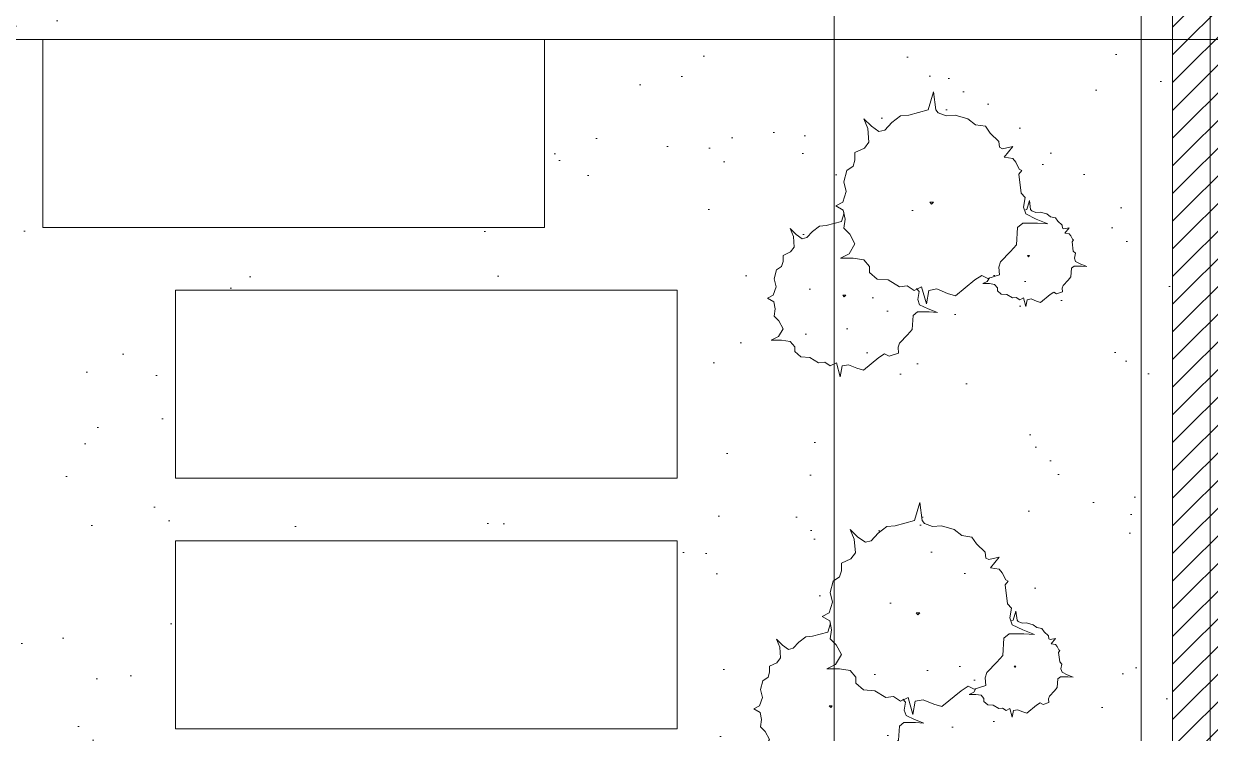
# Model space of a CAD drawing. Header units: millimetres. Extents: x 0 to 71617, y -15450 to 30894.
# Drawn here: x 34614 to 36507, y 19539 to 20672 of the extents above; entities that cross this region are included whole.
import ezdxf

# ---------------------------------------------------------------- set-up
doc = ezdxf.new("R2010")
doc.units = ezdxf.units.MM
doc.linetypes.add('CENTER2', pattern=[1.125, 0.75, -0.125, 0.125, -0.125])
doc.linetypes.add('HIDDEN', pattern=[0.375, 0.25, -0.125])
for name, color, linetype, lineweight in [('A-elevation 0.1(8)', 251, 'Continuous', 9), ('axis', 40, 'CENTER2', 5), ('DIM2', 4, 'Continuous', 5), ('Hatch', 8, 'Continuous', 5), ('LINE-DETAIL-SAKURA', 2, 'Continuous', 30), ('tree', 251, 'Continuous', 0), ('Wall Brick', 5, 'Continuous', 15)]:
    doc.layers.add(name, color=color, linetype=linetype, lineweight=lineweight)
doc.layers.add('WINDOW-PLAN-PANEL', color=15, linetype='Continuous')
pattern_1 = [(45, (-2110, -10510), (-22.097087, 22.097087), [])]

# ---------------------------------------------------------------- blocks, each defined once
blk = doc.blocks.new('GRIDLINE-GF')
at = {"layer": 'axis'}
blk.add_line((48410, 3500, 0), (-4020, 3500, 7.6), dxfattribs=at)
blk = doc.blocks.new('2D WALL G.F')
at = {"layer": 'Hatch'}
h = blk.add_hatch(dxfattribs=at)
h.set_pattern_fill('LINE', color=256, scale=250, angle=45, style=0)
h.set_pattern_definition(pattern_1)
h.paths.add_polyline_path([(15940, -110), (16060, -110), (16060, -4590), (15940, -4590)])
h.paths.add_polyline_path([(15940, -5410), (16060, -5410), (16060, -10290), (15940, -10290)])
h = blk.add_hatch(dxfattribs=at)
h.set_pattern_fill('LINE', color=256, scale=250, angle=45, style=0)
h.set_pattern_definition(pattern_1)
h.paths.add_polyline_path([(16060, -110), (15940, -110), (15940, -4590), (16060, -4590)])
h.paths.add_polyline_path([(16060, -5410), (15940, -5410), (15940, -10290), (16060, -10290)])
at = {"layer": 'Hatch', "color": 3, "linetype": 'HIDDEN', "elevation": 7.9}
blk.add_lwpolyline([(16000, -10500), (8000, -10500), (8000, 5500), (16000, 5500)], close=True, dxfattribs=at)
at = {"layer": 'Wall Brick'}
for points in [[(15940, -110), (16060, -110), (16060, -4590), (15940, -4590)], [(16060, -110), (15940, -110), (15940, -4590), (16060, -4590)]]:
    blk.add_lwpolyline(points, close=True, dxfattribs=at)
blk = doc.blocks.new('trees top 024')
at = {"color": 0}
for p, q in [((-1.515, 2.858), (-1.577, 2.629)), ((-1.484, 2.679), (-1.515, 2.858)), ((-1.872, 2.629), (-2.019, 2.54)), ((-1.771, 2.619), (-1.872, 2.629)), ((-1.678, 2.679), (-1.771, 2.619)), ((-1.577, 2.629), (-1.678, 2.679)), ((-1.376, 2.659), (-1.484, 2.679)), ((-1.236, 2.719), (-1.376, 2.659)), ((-1.128, 2.748), (-1.236, 2.719)), ((-0.872, 2.54), (-1.128, 2.748)), ((-2.267, 2.361), (-2.345, 2.272)), ((-2.166, 2.53), (-2.267, 2.44)), ((-2.267, 2.44), (-2.267, 2.361)), ((-2.019, 2.54), (-2.166, 2.53)), ((-0.779, 2.48), (-0.872, 2.54)), ((-0.701, 2.52), (-0.779, 2.48)), ((-0.546, 2.47), (-0.701, 2.52)), ((-0.554, 2.371), (-0.546, 2.47)), ((-0.531, 2.301), (-0.554, 2.371)), ((-2.655, 2.252), (-2.538, 2.192)), ((-2.484, 2.252), (-2.655, 2.252)), ((-2.538, 2.192), (-2.461, 2.063)), ((-2.345, 2.272), (-2.484, 2.252)), ((-0.399, 2.162), (-0.531, 2.301)), ((-0.322, 2.073), (-0.399, 2.162)), ((-2.461, 2.063), (-2.531, 1.934)), ((-0.306, 1.844), (-0.322, 2.073)), ((-2.531, 1.934), (-2.608, 1.854)), ((-2.608, 1.854), (-2.593, 1.735)), ((-0.236, 1.785), (-0.306, 1.844)), ((-0.043, 1.785), (-0.236, 1.785)), ((-0.058, 1.735), (0.097, 1.795)), ((0.097, 1.795), (-0.043, 1.785)), ((-2.616, 1.616), (-2.717, 1.556)), ((-2.593, 1.735), (-2.616, 1.616)), ((-0.229, 1.576), (-0.198, 1.665)), ((-0.205, 1.447), (-0.229, 1.576)), ((-0.198, 1.665), (-0.058, 1.735)), ((-0.087, 1.652), (-0.165, 1.366)), ((-0.048, 1.428), (-0.087, 1.652)), ((1.461, 1.583), (1.402, 1.546)), ((1.524, 1.552), (1.461, 1.583)), ((1.562, 1.695), (1.524, 1.552)), ((1.582, 1.583), (1.562, 1.695)), ((1.65, 1.57), (1.582, 1.583)), ((1.737, 1.608), (1.65, 1.57)), ((1.805, 1.626), (1.737, 1.608)), ((1.964, 1.496), (1.805, 1.626)), ((-2.717, 1.556), (-2.624, 1.506)), ((-2.624, 1.506), (-2.577, 1.367)), ((-1.446, 1.536), (-1.469, 1.506)), ((-1.469, 1.506), (-1.422, 1.506)), ((-1.422, 1.506), (-1.446, 1.536)), ((-0.291, 1.428), (-0.407, 1.354)), ((-0.165, 1.366), (-0.291, 1.428)), ((-0.25, 1.397), (-0.205, 1.447)), ((0.087, 1.404), (-0.048, 1.428)), ((0.262, 1.478), (0.087, 1.404)), ((0.397, 1.515), (0.262, 1.478)), ((0.717, 1.255), (0.397, 1.515)), ((1.092, 1.384), (1.044, 1.328)), ((1.155, 1.49), (1.092, 1.434)), ((1.092, 1.434), (1.092, 1.384)), ((1.247, 1.496), (1.155, 1.49)), ((1.339, 1.552), (1.247, 1.496)), ((1.402, 1.546), (1.339, 1.552)), ((2.023, 1.459), (1.964, 1.496)), ((2.071, 1.483), (2.023, 1.459)), ((2.168, 1.452), (2.071, 1.483)), ((2.163, 1.39), (2.168, 1.452)), ((2.178, 1.347), (2.163, 1.39)), ((-2.577, 1.367), (-2.608, 1.238)), ((-2.608, 1.238), (-2.569, 1.089)), ((-0.901, 1.242), (-1.027, 1.13)), ((-0.717, 1.255), (-0.901, 1.242)), ((-0.533, 1.366), (-0.717, 1.255)), ((-0.407, 1.354), (-0.533, 1.366)), ((0.833, 1.18), (0.717, 1.255)), ((0.93, 1.23), (0.833, 1.18)), ((0.957, 1.316), (0.85, 1.316)), ((0.85, 1.316), (0.923, 1.279)), ((0.923, 1.279), (0.96, 1.217)), ((1.124, 1.168), (0.93, 1.23)), ((1.044, 1.328), (0.957, 1.316)), ((2.26, 1.26), (2.178, 1.347)), ((2.308, 1.204), (2.26, 1.26)), ((2.318, 1.061), (2.308, 1.204)), ((-2.569, 1.089), (-2.484, 1.029)), ((-2.484, 1.029), (-2.461, 0.95)), ((-1.027, 1.031), (-1.124, 0.919)), ((-1.027, 1.13), (-1.027, 1.031)), ((1.114, 1.043), (1.124, 1.168)), ((1.143, 0.956), (1.114, 1.043)), ((2.362, 1.024), (2.318, 1.061)), ((2.483, 1.024), (2.362, 1.024)), ((2.386, 0.949), (2.473, 0.993)), ((2.473, 0.993), (2.57, 1.03)), ((2.57, 1.03), (2.483, 1.024)), ((-2.461, 0.95), (-2.461, 0.851)), ((-2.461, 0.851), (-2.337, 0.791)), ((-2.337, 0.791), (-2.275, 0.711)), ((-1.298, 0.894), (-1.511, 0.894)), ((-1.511, 0.894), (-1.366, 0.82)), ((-1.366, 0.82), (-1.269, 0.658)), ((-1.124, 0.919), (-1.298, 0.894)), ((1.308, 0.783), (1.143, 0.956)), ((1.606, 0.869), (1.591, 0.85)), ((1.591, 0.85), (1.62, 0.85)), ((1.62, 0.85), (1.606, 0.869)), ((2.347, 0.775), (2.381, 0.813)), ((2.366, 0.893), (2.386, 0.949)), ((2.381, 0.813), (2.366, 0.893)), ((-2.275, 0.711), (-2.29, 0.533)), ((-1.269, 0.658), (-1.356, 0.497)), ((1.405, 0.671), (1.308, 0.783)), ((1.424, 0.385), (1.405, 0.671)), ((2.328, 0.62), (2.347, 0.775)), ((2.352, 0.589), (2.328, 0.62)), ((-2.29, 0.533), (-2.345, 0.403)), ((-2.345, 0.403), (-2.244, 0.503)), ((-2.244, 0.503), (-2.143, 0.572)), ((-2.143, 0.572), (-2.066, 0.552)), ((-2.066, 0.552), (-1.973, 0.453)), ((-1.973, 0.453), (-1.856, 0.364)), ((-1.356, 0.497), (-1.453, 0.397)), ((-1.453, 0.397), (-1.434, 0.248)), ((2.163, 0.347), (2.168, 0.397)), ((2.168, 0.397), (2.192, 0.409)), ((2.192, 0.409), (2.279, 0.39)), ((2.207, 0.477), (2.279, 0.49)), ((2.279, 0.39), (2.207, 0.477)), ((2.279, 0.49), (2.304, 0.521)), ((2.304, 0.521), (2.333, 0.577)), ((2.333, 0.577), (2.352, 0.589)), ((-1.856, 0.364), (-1.748, 0.354)), ((-1.748, 0.354), (-1.492, 0.284)), ((-1.492, 0.284), (-1.451, 0.142)), ((-1.434, 0.248), (-1.463, 0.099)), ((1.511, 0.311), (1.424, 0.385)), ((1.754, 0.311), (1.511, 0.311)), ((1.56, 0.161), (1.734, 0.248)), ((1.734, 0.248), (1.928, 0.323)), ((1.928, 0.323), (1.754, 0.311)), ((1.906, 0.161), (1.969, 0.21)), ((1.969, 0.21), (2.052, 0.223)), ((2.052, 0.223), (2.09, 0.279)), ((2.09, 0.279), (2.163, 0.347)), ((-1.463, 0.099), (-1.589, 0.025)), ((-1.589, 0.025), (-1.473, -0.037)), ((0, 0), (-0.029, -0.037)), ((0.029, -0.037), (0, 0)), ((1.521, 0.05), (1.56, 0.161)), ((1.55, -0.112), (1.521, 0.05)), ((1.539, 0.096), (1.577, 0.086)), ((1.577, 0.086), (1.62, -0.063)), ((1.62, -0.063), (1.64, 0.086)), ((1.64, 0.086), (1.659, 0.111)), ((1.659, 0.111), (1.727, 0.136)), ((1.727, 0.136), (1.8, 0.13)), ((1.8, 0.13), (1.906, 0.161)), ((-1.473, -0.037), (-1.415, -0.211)), ((-0.029, -0.037), (0.029, -0.037)), ((1.444, -0.497), (1.482, -0.186)), ((1.482, -0.186), (1.55, -0.112)), ((-1.415, -0.211), (-1.453, -0.373)), ((-1.453, -0.373), (-1.405, -0.559)), ((-1.405, -0.559), (-1.298, -0.634)), ((1.395, -0.696), (1.453, -0.584)), ((1.492, -0.559), (1.444, -0.497)), ((1.453, -0.584), (1.492, -0.559)), ((-1.298, -0.634), (-1.269, -0.733)), ((-1.269, -0.733), (-1.269, -0.857)), ((1.201, -0.783), (1.347, -0.758)), ((1.347, -0.956), (1.201, -0.783)), ((1.347, -0.758), (1.395, -0.696)), ((-1.269, -0.857), (-1.114, -0.932)), ((-1.114, -0.932), (-1.037, -1.031)), ((1.114, -1.043), (1.124, -0.944)), ((1.124, -0.944), (1.172, -0.919)), ((1.172, -0.919), (1.347, -0.956)), ((-1.037, -1.031), (-1.056, -1.255)), ((0.969, -1.18), (1.114, -1.043)), ((-1.056, -1.255), (-1.124, -1.416)), ((-1.124, -1.416), (-0.998, -1.292)), ((-0.998, -1.292), (-0.872, -1.205)), ((-0.872, -1.205), (-0.775, -1.23)), ((-0.775, -1.23), (-0.659, -1.354)), ((-0.659, -1.354), (-0.514, -1.466)), ((0.601, -1.416), (0.727, -1.317)), ((0.727, -1.317), (0.891, -1.292)), ((0.891, -1.292), (0.969, -1.18)), ((-0.514, -1.466), (-0.378, -1.478)), ((-0.378, -1.478), (-0.058, -1.565)), ((-0.058, -1.565), (0.029, -1.863)), ((0.029, -1.863), (0.068, -1.565)), ((0.068, -1.565), (0.107, -1.515)), ((0.107, -1.515), (0.242, -1.466)), ((0.242, -1.466), (0.388, -1.478)), ((0.388, -1.478), (0.601, -1.416))]:
    blk.add_line(p, q, dxfattribs=at)
blk = doc.blocks.new('tree0002')
at = {"color": 0, "xscale": 500, "yscale": 500, "zscale": 500}
blk.add_blockref('trees top 024', (1737265.6, 70359.9), dxfattribs=at)
blk = doc.blocks.new('LANDSCAPE SITE')
h = blk.add_hatch()
h.set_pattern_fill('AR-SAND', color=256, scale=5, angle=180, style=0)
h.paths.add_polyline_path([(15410, 3790), (15410, 7510), (15310, 7510), (15310, 9490), (17400, 9490), (17400, 3790)])
h.paths.add_polyline_path([(16937.1, 5000), (16937.1, 4700), (16137.1, 4700), (16137.1, 5000)], flags=16)
h.paths.add_polyline_path([(17150, 5400), (17150, 5100), (16350, 5100), (16350, 5400)], flags=16)
h.paths.add_polyline_path([(16937.1, 5800), (16937.1, 5500), (16137.1, 5500), (16137.1, 5800)], flags=16)
h.paths.add_polyline_path([(16937.1, 6200), (16937.1, 5900), (16137.1, 5900), (16137.1, 6200)], flags=16)
h.paths.add_polyline_path([(17150, 6600), (17150, 6300), (16350, 6300), (16350, 6600)], flags=16)
h.paths.add_polyline_path([(17150, 7000), (17150, 6700), (16350, 6700), (16350, 7000)], flags=16)
h.paths.add_polyline_path([(16938, 7400), (16938, 7100), (16138, 7100), (16138, 7400)], flags=16)
h.paths.add_polyline_path([(17150, 7800), (17150, 7500), (16350, 7500), (16350, 7800)], flags=16)
h.paths.add_polyline_path([(16937.1, 8200), (16937.1, 7900), (16137.1, 7900), (16137.1, 8200)], flags=16)
h.paths.add_polyline_path([(17150, 8600), (17150, 8300), (16350, 8300), (16350, 8600)], flags=16)
h.paths.add_polyline_path([(16937.1, 9000), (16937.1, 8700), (16137.1, 8700), (16137.1, 9000)], flags=16)
h.paths.add_polyline_path([(17150, 9400), (17150, 9100), (16350, 9100), (16350, 9400)], flags=16)
h = blk.add_hatch()
h.set_pattern_fill('AR-SAND', color=256, scale=5, angle=180, style=0)
h.paths.add_polyline_path([(17400, 730.5), (17400, 9490), (17940, 9490), (17940, 5810), (17890, 5810), (17890, 4990), (17940, 4990), (17940, 110), (17894.8, 110), (17894.8, 730.5)])
at = {"elevation": 0}
for points in [[(15410, 3790), (15410, 7510), (15310, 7510), (15310, 9490), (17400, 9490), (17400, 3790)], [(17400, 730.5), (17400, 9490), (17940, 9490), (17940, 5810), (17890, 5810), (17890, 4990), (17940, 4990), (17940, 110), (17894.8, 110), (17894.8, 730.5)]]:
    blk.add_lwpolyline(points, close=True, dxfattribs=at)
at = {"xscale": -0.1925586510379964, "yscale": 0.1925586510379964, "zscale": 0.1925586510379964, "rotation": 180}
for p in [(-316969.9, 20685.3, 0), (-316991.6, 20029.9, 0)]:
    blk.add_blockref('tree0002', p, dxfattribs=at)
blk = doc.blocks.new('FENCE1')
at = {"layer": 'Hatch', "color": 3}
blk.add_lwpolyline([(18000, -100), (10000, -100), (10000, 15900), (18000, 15900)], close=True, dxfattribs=at)

msp = doc.modelspace()

# ---------------------------------------------------------------- linework, layer by layer
at = {"layer": 'A-elevation 0.1(8)', "elevation": 0}
for points in [[(35444.6, 20646.7), (35444.6, 20346.7), (34644.6, 20346.7), (34644.6, 20646.7)], [(35656.5, 20246.7), (35656.5, 19946.7), (34856.5, 19946.7), (34856.5, 20246.7)], [(35656.5, 19846.7), (35656.5, 19546.7), (34856.5, 19546.7), (34856.5, 19846.7)]]:
    msp.add_lwpolyline(points, close=True, dxfattribs=at)
at = {"layer": 'WINDOW-PLAN-PANEL', "linetype": 'HIDDEN', "lineweight": 9, "elevation": 0}
msp.add_lwpolyline([(28506.5, 16646.2), (33916.5, 16646.2), (33916.5, 18236.7), (36396.5, 18236.7), (36396.5, 23536.7)], dxfattribs=at)

# ---------------------------------------------------------------- block references
at = {"layer": 'DIM2'}
msp.add_blockref('GRIDLINE-GF', (23206.5, 17146.7, 0), dxfattribs=at)
at = {"layer": 'LINE-DETAIL-SAKURA'}
msp.add_blockref('FENCE1', (18506.5, 13247.1, 15.9), dxfattribs=at)
at = {"layer": 'tree'}
msp.add_blockref('LANDSCAPE SITE', (18506.5, 13246.7), dxfattribs=at)
at = {"layer": 'Wall Brick', "color": 1}
msp.add_blockref('2D WALL G.F', (20506.5, 23646.7, 0), dxfattribs=at)

doc.saveas('drawing.dxf')
